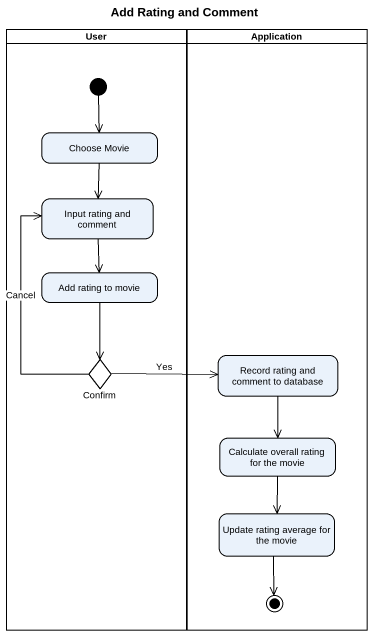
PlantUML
@startuml
title Add Rating and Comment
hide empty description
state User <<partition>> {
  state "Choose Movie" as Choose_Movie
  state "Input rating and comment" as Input_rating_and_comment
  state "Add rating to movie" as Add_rating_to_movie
  state Confirm <<choice>>
  [*] --> Choose_Movie
}
state Application <<partition>> {
  state "Record rating and comment to database" as Record_rating_and_comment
  state "Calculate overall rating for the movie" as Calculate_overall_rating
  state "Update rating average for the movie" as Update_rating_average_for
  Update_rating_average_for --> [*]
}
Choose_Movie --> Input_rating_and_comment
Input_rating_and_comment --> Add_rating_to_movie
Add_rating_to_movie --> Confirm
Confirm -up-> Input_rating_and_comment : Cancel
Confirm -right-> Record_rating_and_comment : Yes
Record_rating_and_comment --> Calculate_overall_rating
Calculate_overall_rating --> Update_rating_average_for
@enduml
